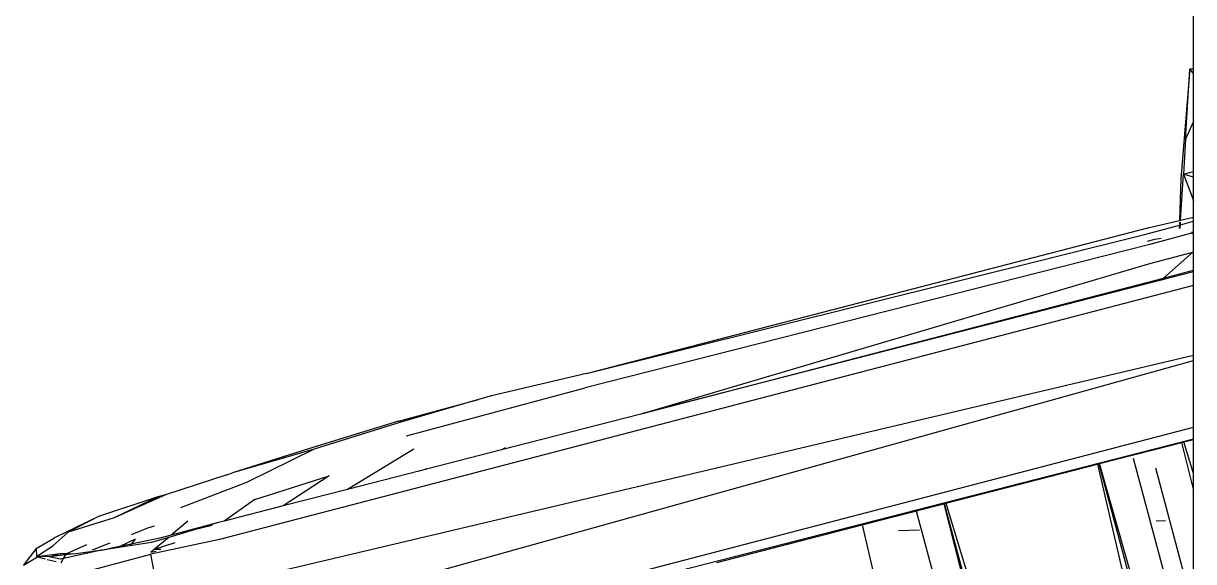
# Model space of a CAD drawing. Header units: millimetres. Extents: x -41292 to 298682, y -22072 to 33155.
# Drawn here: x 37343.9 to 37574.7, y 3644 to 3750.3 of the extents above; entities that cross this region are included whole.
import ezdxf

# ---------------------------------------------------------------- set-up
doc = ezdxf.new("R2010")
doc.units = ezdxf.units.MM

# ---------------------------------------------------------------- blocks, each defined once
blk = doc.blocks.new('AHSISHEUD')
for p, q in [((38202.05, 21389.29), (38202.05, 21628.67)), ((38201.27, 21389.34), (38199.51, 21367.7)), ((38200.44, 21375.51), (38201.27, 21389.34)), ((38202.05, 21388.47), (38201.27, 21389.34)), ((38202.05, 21389.29), (38201.27, 21389.34)), ((38202.05, 21388.47), (38202.05, 21389.29)), ((38202.05, 21378.98), (38202.05, 21388.47)), ((38202.05, 21378.98), (38200.44, 21375.51)), ((38202.05, 21369.14), (38202.05, 21378.98)), ((38200.44, 21375.51), (38200.03, 21368.59)), ((38199.51, 21367.7), (38199.29, 21359.46)), ((38199.48, 21359.5), (38200.03, 21368.59)), ((38200.03, 21368.59), (38202.05, 21369.14)), ((38202.05, 21368.02), (38200.03, 21368.59)), ((38200.03, 21368.59), (38202.05, 21363.43)), ((38202.05, 21368.02), (38202.05, 21369.14)), ((38202.05, 21363.43), (38202.05, 21368.02)), ((38202.05, 21360.09), (38202.05, 21363.43)), ((38082.3, 21329.24), (38193.03, 21358.03)), ((38192.61, 21356.78), (38199.27, 21358.56)), ((38193.03, 21358.03), (38199.29, 21359.46)), ((38199.31, 21358.57), (38199.25, 21357.89)), ((38199.27, 21358.56), (38199.25, 21357.89)), ((38199.28, 21359.07), (38199.27, 21358.56)), ((38199.27, 21358.56), (38199.31, 21358.57)), ((38199.28, 21357.91), (38199.31, 21358.57)), ((38199.29, 21359.46), (38199.48, 21359.5)), ((38199.36, 21358.81), (38199.31, 21358.57)), ((38199.31, 21358.57), (38199.43, 21358.61)), ((38199.36, 21359.1), (38199.36, 21358.81)), ((38199.39, 21357.97), (38199.43, 21358.61)), ((38199.43, 21358.61), (38201.78, 21359.24)), ((38199.43, 21358.61), (38199.46, 21359.13)), ((38199.48, 21359.5), (38202.05, 21360.09)), ((38201.78, 21359.24), (38202.05, 21359.31)), ((38202.05, 21359.31), (38202.05, 21360.09)), ((38202.05, 21357.22), (38202.05, 21359.31)), ((38082.3, 21329.24), (38192.61, 21356.78)), ((38192.98, 21355.38), (38194.4, 21355.75)), ((38201.64, 21356.93), (38193.18, 21354.66)), ((38194.4, 21355.75), (38195.68, 21355.99)), ((38202.05, 21357), (38201.64, 21356.93)), ((38201.64, 21356.93), (38202.05, 21356.91)), ((38201.65, 21357.15), (38202.05, 21357.22)), ((38202.05, 21357), (38202.05, 21357.22)), ((38202.05, 21356.91), (38202.05, 21357)), ((38202.05, 21349.64), (38202.05, 21356.91)), ((38193.18, 21354.66), (38082.05, 21326.4)), ((38193.42, 21350.95), (38201.88, 21353.21)), ((38196.11, 21348.1), (38201.88, 21353.21)), ((38093.37, 21321.37), (38193.42, 21350.95)), ((38202.05, 21349.32), (38195.62, 21347.67)), ((38196.11, 21348.1), (38202.05, 21349.64)), ((38202.05, 21349.32), (38202.05, 21349.64)), ((38202.05, 21346.61), (38202.05, 21349.32)), ((38202.05, 21346.61), (38009.93, 21296.49)), ((38093.37, 21321.37), (38196.11, 21348.1)), ((38195.62, 21347.67), (38093.37, 21321.37)), ((38195.62, 21347.67), (38196.11, 21348.1)), ((38202.05, 21332.86), (38202.05, 21346.61)), ((38012.2, 21288.03), (38202.05, 21332.86)), ((38202.05, 21331.83), (38202.05, 21332.86)), ((38014.47, 21279.56), (38202.05, 21331.83)), ((38202.05, 21318.68), (38202.05, 21331.83)), ((38082.3, 21329.24), (38063.57, 21324.85)), ((38046.79, 21316.95), (38082.05, 21326.4)), ((38045.24, 21319.88), (38061.01, 21324.11)), ((38061.01, 21324.11), (38045.68, 21319.68)), ((38063.57, 21324.85), (38061.01, 21324.11)), ((38093, 21321.26), (38065.55, 21314.2)), ((38093, 21321.26), (38093.37, 21321.37)), ((38045.24, 21319.88), (38027.43, 21314.41)), ((38045.68, 21319.68), (38028.59, 21314.34)), ((38045.68, 21319.68), (38045.24, 21319.88)), ((38016.93, 21270.39), (38202.05, 21318.68)), ((38202.05, 21316.3), (38202.05, 21318.68)), ((38027.43, 21314.41), (38012.46, 21309.64)), ((38028.59, 21314.34), (38012.46, 21309.64)), ((38028.59, 21314.34), (38015.23, 21307.74)), ((38202.05, 21316.3), (38017.3, 21268.98)), ((38048.25, 21314.32), (38035.18, 21306.38)), ((38065.55, 21314.2), (38050.71, 21310.38)), ((38066.31, 21314.62), (38065.55, 21314.2)), ((38189.91, 21313.12), (38194.33, 21314.26)), ((38194.33, 21314.26), (38199.7, 21315.65)), ((38199.7, 21315.65), (38200.15, 21315.76)), ((38202.05, 21306.4), (38199.7, 21315.65)), ((38200.15, 21315.76), (38202.05, 21316.25)), ((38202.05, 21309.55), (38200.15, 21315.76)), ((38202.05, 21316.25), (38202.05, 21316.3)), ((38202.05, 21309.55), (38202.05, 21316.25)), ((38183.5, 21311.47), (38189.91, 21313.12)), ((38202.05, 21268.35), (38190.21, 21312.5)), ((38011.36, 21309.29), (38012.46, 21309.64)), ((38049.25, 21310), (38035.18, 21306.38)), ((38050.71, 21310.38), (38049.25, 21310)), ((38049.38, 21310.09), (38049.25, 21310)), ((38050.71, 21310.38), (38050.44, 21310.37)), ((38153.16, 21303.65), (38183.06, 21311.36)), ((38183.06, 21311.36), (38183.37, 21311.44)), ((38183.06, 21311.36), (38202.05, 21229.59)), ((38183.37, 21311.44), (38183.5, 21311.47)), ((38183.37, 21311.44), (38202.05, 21241.73)), ((38202.05, 21246.07), (38183.5, 21311.47)), ((38194.52, 21310.63), (38202.05, 21282.54)), ((38202.05, 21306.4), (38202.05, 21309.55)), ((38011.36, 21309.29), (37999.24, 21305.34)), ((38015.23, 21307.74), (38002.21, 21302.74)), ((38016.88, 21304.4), (38031.51, 21309.08)), ((38031.51, 21309.08), (38022.48, 21303.12)), ((37997.75, 21304.89), (37986.03, 21301.05)), ((37999.24, 21305.34), (37989.14, 21300.75)), ((37997.75, 21304.89), (37989.14, 21300.75)), ((37999.24, 21305.34), (37997.75, 21304.89)), ((38035.18, 21306.38), (38022.48, 21303.12)), ((38202.05, 21282.54), (38202.05, 21306.4)), ((38016.88, 21304.4), (38010.81, 21300.11)), ((38022.48, 21303.12), (38010.81, 21300.11)), ((38147.34, 21302.15), (38152.76, 21303.54)), ((38152.76, 21303.54), (38152.87, 21303.57)), ((38152.76, 21303.54), (38202.05, 21110.32)), ((38152.87, 21303.57), (38153.16, 21303.65)), ((38152.87, 21303.57), (38202.05, 21120.03)), ((38153.16, 21303.65), (38202.05, 21142.56)), ((37986.03, 21301.05), (37977.33, 21296.83)), ((37986.03, 21301.05), (37980.06, 21297.94)), ((37989.14, 21300.75), (37980.06, 21297.94)), ((38136.65, 21299.39), (38142.52, 21300.9)), ((38142.52, 21300.9), (38147.2, 21302.11)), ((38147.2, 21302.11), (38147.34, 21302.15)), ((38147.34, 21302.15), (38202.05, 21097.97)), ((37977.01, 21295.23), (37980.06, 21297.94)), ((37995.72, 21298.73), (37992.5, 21297.45)), ((37997.01, 21299.14), (37995.72, 21298.73)), ((38004.93, 21298.42), (37999.88, 21296.92)), ((38003.67, 21300.11), (38000.37, 21297.33)), ((38009.43, 21299.76), (38000.37, 21297.33)), ((38009.43, 21299.76), (38004.93, 21298.42)), ((38008.45, 21299.29), (38004.93, 21298.42)), ((38010.81, 21300.11), (38009.43, 21299.76)), ((38107.97, 21291.99), (38136.65, 21299.39)), ((38136.65, 21299.39), (38202.05, 21019.32)), ((38147.96, 21298.37), (38143.81, 21298.22)), ((38196.53, 21300.19), (38194.69, 21300.12)), ((37973.74, 21294.73), (37977.33, 21296.83)), ((37988.26, 21295.76), (37984.76, 21294.36)), ((37993.28, 21296.56), (37990.22, 21295.12)), ((37996.48, 21295.91), (37992.21, 21295.24)), ((37998.15, 21296.74), (37992.47, 21295.57)), ((37993.28, 21296.56), (37992.47, 21295.57)), ((38009.93, 21296.49), (37996.34, 21293.61)), ((37999.88, 21296.92), (37996.48, 21295.91)), ((37999.88, 21296.92), (37997.08, 21294.57)), ((37997.08, 21294.57), (38001.19, 21295.88)), ((38000.37, 21297.33), (37998.15, 21296.74)), ((37973.74, 21294.73), (37971.22, 21291.41)), ((37973.74, 21294.73), (37973.79, 21293.11)), ((37973.79, 21293.11), (37977.01, 21295.23)), ((37973.79, 21293.11), (37978.54, 21293.75)), ((37976.28, 21293.09), (37978.54, 21293.75)), ((37979.59, 21293.5), (37976.28, 21293.09)), ((37978.54, 21293.75), (37979.8, 21293.73)), ((37986.32, 21294.32), (37979.15, 21292.75)), ((37979.15, 21292.75), (37979.59, 21293.5)), ((37981.19, 21293.7), (37979.59, 21293.5)), ((37979.59, 21293.5), (37979.69, 21293.68)), ((37979.69, 21293.68), (37979.8, 21293.73)), ((37979.8, 21293.73), (37983.73, 21295.52)), ((37979.8, 21293.73), (37981.19, 21293.7)), ((37981.19, 21293.7), (37987.71, 21294.61)), ((37985.06, 21290.58), (37996.34, 21293.61)), ((37989.63, 21294.84), (37986.32, 21294.32)), ((37986.32, 21294.32), (37987.71, 21294.61)), ((37987.71, 21294.61), (37988, 21294.65)), ((37990.16, 21295.09), (37988, 21294.65)), ((37992.21, 21295.24), (37989.63, 21294.84)), ((37990.16, 21295.09), (37989.63, 21294.84)), ((37990.22, 21295.12), (37990.16, 21295.09)), ((37992.47, 21295.57), (37990.22, 21295.12)), ((37992.47, 21295.57), (37992.21, 21295.24)), ((37998.09, 21284.25), (37996.34, 21293.61)), ((37997, 21294.5), (37996.36, 21293.97)), ((37997.41, 21294.11), (37996.36, 21293.92)), ((37997.08, 21294.57), (37997, 21294.5)), ((37998.33, 21294.54), (37997, 21294.5)), ((37971.22, 21291.41), (37973.98, 21293.06)), ((37976.28, 21293.09), (37973.79, 21293.11)), ((37973.79, 21293.11), (37973.98, 21293.06)), ((37973.98, 21293.06), (37975.54, 21292.67)), ((37975.91, 21292.58), (37977.69, 21292.13)), ((37978.47, 21292.6), (37976.28, 21293.09)), ((37979.15, 21292.75), (37978.47, 21292.6)), ((37978.66, 21291.89), (37979.15, 21292.75))]:
    blk.add_line(p, q)

msp = doc.modelspace()

# ---------------------------------------------------------------- block references
msp.add_blockref('AHSISHEUD', (-627.37, -17648.09))

doc.saveas('drawing.dxf')
